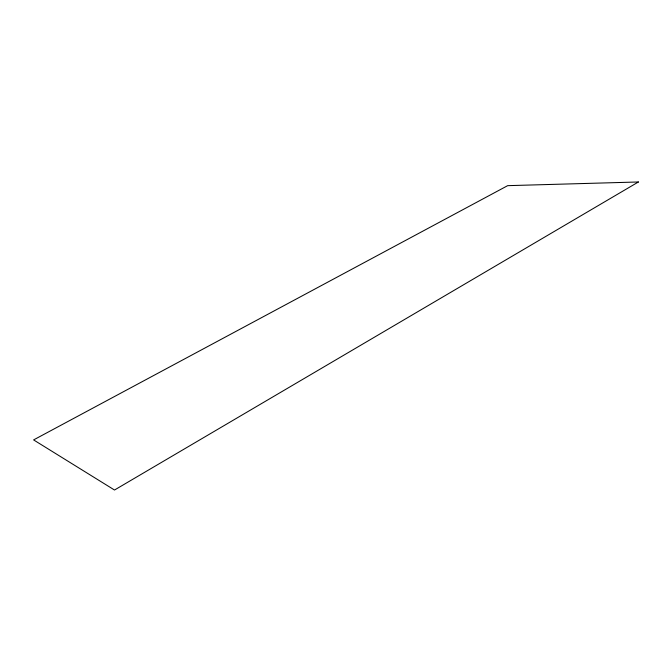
<?xml version="1.0" encoding="UTF-8"?>
<svg xmlns="http://www.w3.org/2000/svg" width="672" height="672" viewBox="0 0 672 672"><rect width="100%" height="100%" fill="white"/><g stroke="black" fill="none" stroke-linecap="round" stroke-linejoin="round"><path stroke-width="1.01" d="M638.4 181.978L114.509 490.022L33.6 439.908L507.671 185.657L638.4 181.978"/></g></svg>
